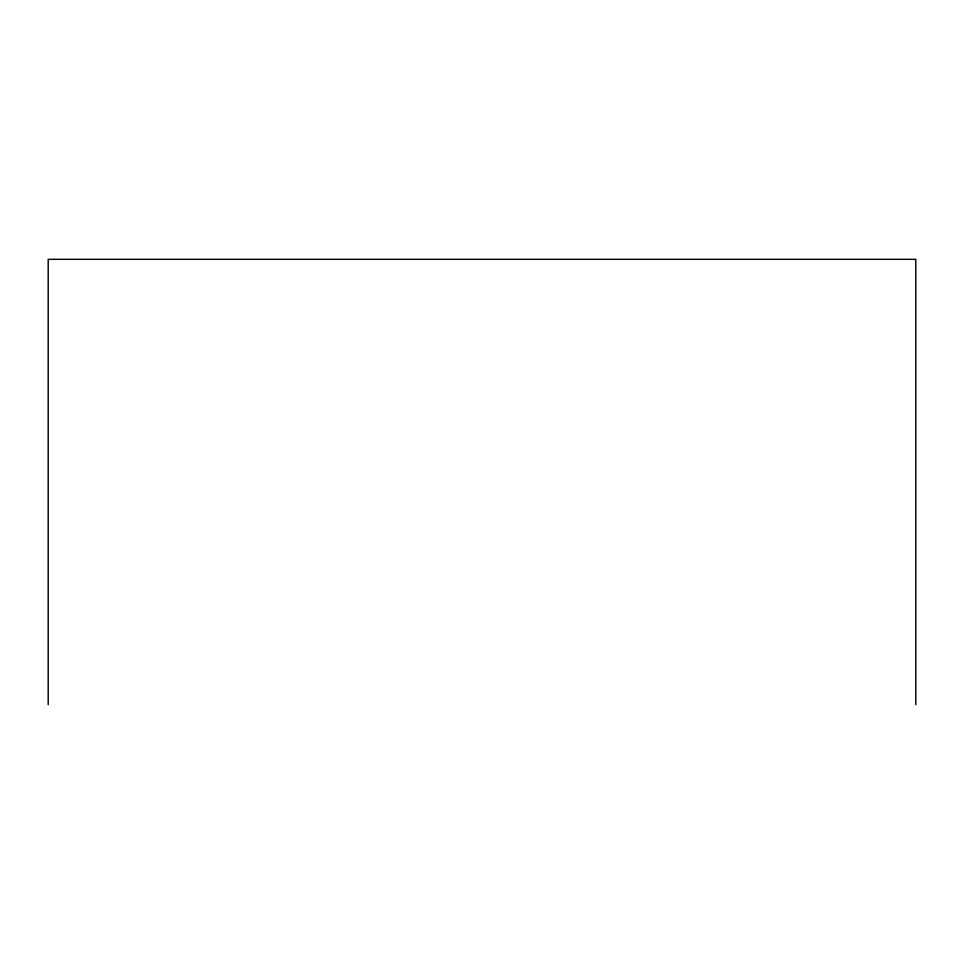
<?xml version="1.0" encoding="UTF-8"?>
<svg xmlns="http://www.w3.org/2000/svg" width="964" height="964" viewBox="0 0 964 964"><rect width="100%" height="100%" fill="white"/><g stroke="black" fill="none" stroke-linecap="round" stroke-linejoin="round"><path stroke-width="1.45" d="M915.8 704.672L915.8 259.328L48.2 259.328L48.2 704.672"/></g></svg>
